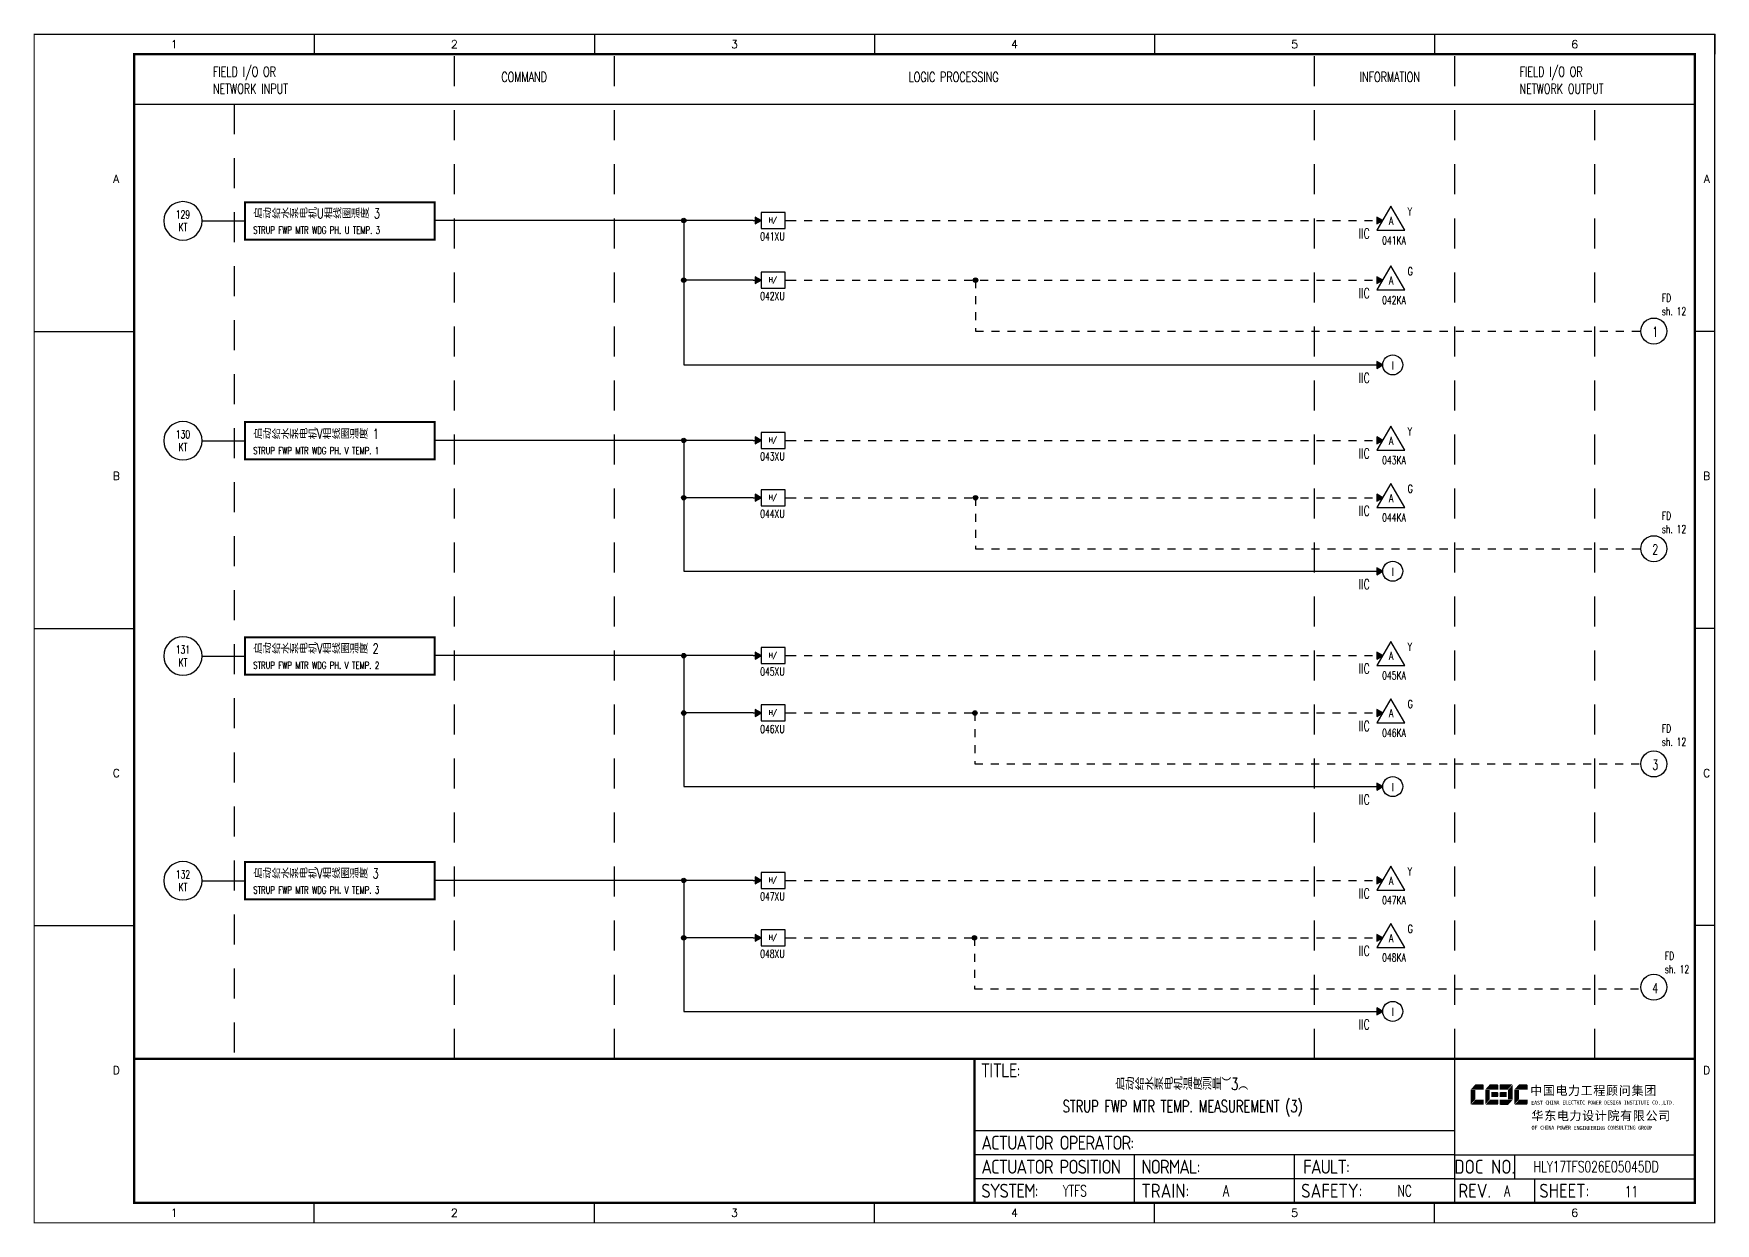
# Model space of a CAD drawing. Header units: millimetres. Extents: x 14388 to 19722, y -3447 to -1598.
# Drawn here: x 16963 to 17383.3, y -3043 to -2745.7 of the extents above; entities that cross this region are included whole.
import ezdxf
from ezdxf.enums import TextEntityAlignment as Align

# ---------------------------------------------------------------- set-up
doc = ezdxf.new("R2010")
doc.units = ezdxf.units.MM
for name, pattern in [('D2', [6, 2, -2, 2]), ('DASHED', [0.75, 0.5, -0.25]), ('JIS_02_0.7', [1.35, 0.75, -0.6])]:
    doc.linetypes.add(name, pattern=pattern)
for name, color, linetype in [('BLOCK', 7, 'Continuous'), ('BORDER', 1, 'Continuous'), ('INSTRUMENT', 4, 'Continuous'), ('MLINE', 6, 'Continuous'), ('TITLE', 1, 'Continuous'), ('TK', 7, 'Continuous'), ('图框_外框线', 7, 'Continuous'), ('图框_标题栏文字', 6, 'Continuous')]:
    doc.layers.add(name, color=color, linetype=linetype)
doc.styles.add('DANIEL', font='COMPLEX', dxfattribs={"width": 0.7, "bigfont": 'GVFS'})
doc.styles.add('ecepdi', font='simhei.ttf', dxfattribs={"width": 0.9})
doc.styles.get("Standard").update_dxf_attribs({"font": 'romans.shx', "width": 0.7, "bigfont": '@0hztxta.shx'})
doc.styles.add('工程字', font='gbenor.shx', dxfattribs={"bigfont": 'gbcbig.shx'})

# ---------------------------------------------------------------- blocks, each defined once
blk = doc.blocks.new('INS00')
at = {"layer": 'INSTRUMENT', "color": 0}
blk.add_lwpolyline([(6, 0, 1), (-6, 0, 1)], format="xyb", close=True, dxfattribs=at)
at = {"layer": 'INSTRUMENT', "flags": 1}
for tag, p in [('INSNAM', (0, 9)), ('INSDGN', (0, -9)), ('INSSUP', (0, -15)), ('INSTYP', (0, -12)), ('INSMAN', (0, -18)), ('INSREM', (0, -21))]:
    blk.add_attdef(tag, text='', height=3, dxfattribs=at).set_placement(p, align=Align.TOP_CENTER)
at = {"layer": 'INSTRUMENT', "width": 0.7}
for tag, p in [('INSHH', (6, 3.5)), ('INSL', (6, -3)), ('INSLL', (6, -6))]:
    blk.add_attdef(tag, p, '', height=2.5, dxfattribs=at)
for tag, p in [('INSIDE', (0, 2)), ('INSSYS', (0, -2))]:
    blk.add_attdef(tag, text='', height=2.5, dxfattribs=at).set_placement(p, align=Align.MIDDLE)
at = {"layer": 'INSTRUMENT', "linetype": 'DASHED', "width": 0.7}
blk.add_attdef('INSH', (6, 0.5), '', height=2.5, dxfattribs=at)
blk = doc.blocks.new('大于')
at = {"layer": 'BORDER'}
blk.add_hatch(color=256, dxfattribs=at).paths.add_polyline_path([(2178.99, 3748.47), (2177.49, 3749.34), (2177.49, 3747.6)])
for p, q in [((2176.99, 3748.47), (2178.99, 3748.47)), ((2184.99, 3748.47), (2186.99, 3748.47))]:
    blk.add_line(p, q, dxfattribs=at)
for points in [[(2178.99, 3748.47), (2177.49, 3749.34), (2177.49, 3747.6)], [(2184.99, 3750.47), (2178.99, 3750.47), (2178.99, 3746.47), (2184.99, 3746.47)]]:
    blk.add_lwpolyline(points, close=True, dxfattribs=at)
at = {"layer": 'BORDER', "style": 'DANIEL', "width": 0.8}
blk.add_text('H/', height=1.2, dxfattribs=at).set_placement((2181.94, 3748.51), align=Align.MIDDLE)
blk = doc.blocks.new('A$C1E0003F3')
h = blk.add_hatch(color=152)
edge = h.paths.add_edge_path()
edge.add_ellipse((5.15, 4.41), major_axis=(0, 0.211), ratio=0.769231, start_angle=-90, end_angle=0)
edge.add_line((5.15, 4.62), (3.22, 4.62))
edge.add_line((3.22, 4.62), (2.09, 3.35))
edge.add_line((2.09, 3.35), (5.32, 3.35))
edge.add_line((5.32, 3.35), (5.32, 4.41))
h.paths.add_polyline_path([(3.22, 3.23), (2.09, 3.23), (2.09, -0.36), (3.22, 0.91)])
edge = h.paths.add_edge_path()
edge.add_line((5.32, 0.81), (3.27, 0.81))
edge.add_line((3.27, 0.81), (2.13, -0.46))
edge.add_line((2.13, -0.46), (5.15, -0.46))
edge.add_ellipse((5.15, -0.25), major_axis=(0, 0.211), ratio=0.769231, start_angle=180, end_angle=270)
edge.add_line((5.32, -0.25), (5.32, 0.81))
h = blk.add_hatch(color=152)
edge = h.paths.add_edge_path()
edge.add_ellipse((8.78, 4.41), major_axis=(0, 0.211), ratio=0.769231, start_angle=-90, end_angle=0)
edge.add_line((8.78, 4.62), (6.84, 4.62))
edge.add_line((6.84, 4.62), (5.71, 3.35))
edge.add_line((5.71, 3.35), (8.94, 3.35))
edge.add_line((8.94, 3.35), (8.94, 4.41))
h.paths.add_polyline_path([(6.84, 3.23), (5.71, 3.23), (5.71, -0.36), (6.84, 0.91)])
edge = h.paths.add_edge_path()
edge.add_ellipse((8.78, 2.49), major_axis=(0, 0.211), ratio=0.769231, start_angle=-90, end_angle=0)
edge.add_line((8.78, 2.7), (7.22, 2.7))
edge.add_line((7.22, 2.7), (7.22, 1.44))
edge.add_line((7.22, 1.44), (8.78, 1.44))
edge.add_ellipse((8.78, 1.65), major_axis=(0, 0.211), ratio=0.769231, start_angle=180, end_angle=270)
edge.add_line((8.94, 1.65), (8.94, 2.49))
edge = h.paths.add_edge_path()
edge.add_line((8.94, 0.81), (6.89, 0.81))
edge.add_line((6.89, 0.81), (5.75, -0.46))
edge.add_line((5.75, -0.46), (8.78, -0.46))
edge.add_ellipse((8.78, -0.25), major_axis=(0, 0.211), ratio=0.769231, start_angle=180, end_angle=270)
edge.add_line((8.94, -0.25), (8.94, 0.81))
h = blk.add_hatch(color=1)
edge = h.paths.add_edge_path()
edge.add_line((12.48, 4.62), (9.46, 4.62))
edge.add_ellipse((9.46, 4.41), major_axis=(0, 0.211), ratio=0.769231, start_angle=0, end_angle=90)
edge.add_line((9.3, 4.41), (9.3, 3.35))
edge.add_line((9.3, 3.35), (11.35, 3.35))
edge.add_line((11.35, 3.35), (12.48, 4.62))
h.paths.add_polyline_path([(12.57, 4.56), (11.38, 3.23), (11.38, 0.93), (12.57, 0.93)])
edge = h.paths.add_edge_path()
edge.add_line((11.03, 2.7), (9.46, 2.7))
edge.add_ellipse((9.46, 2.49), major_axis=(0, 0.211), ratio=0.769231, start_angle=0, end_angle=90)
edge.add_line((9.3, 2.49), (9.3, 1.65))
edge.add_ellipse((9.46, 1.65), major_axis=(0, 0.211), ratio=0.769231, start_angle=90, end_angle=180)
edge.add_line((9.46, 1.44), (11.03, 1.44))
edge.add_line((11.03, 1.44), (11.03, 2.7))
h = blk.add_hatch(color=152)
edge = h.paths.add_edge_path()
edge.add_ellipse((16.11, 4.41), major_axis=(0, 0.211), ratio=0.769231, start_angle=-90, end_angle=0)
edge.add_line((16.11, 4.62), (14.14, 4.62))
edge.add_line((14.14, 4.62), (13, 3.35))
edge.add_line((13, 3.35), (16.27, 3.35))
edge.add_line((16.27, 3.35), (16.27, 4.41))
h.paths.add_polyline_path([(14.14, 3.23), (13, 3.23), (13, -0.36), (14.14, 0.91)])
edge = h.paths.add_edge_path()
edge.add_line((16.27, 0.81), (14.18, 0.81))
edge.add_line((14.18, 0.81), (13.04, -0.46))
edge.add_line((13.04, -0.46), (16.03, -0.46))
edge.add_ellipse((16.03, -0.15), major_axis=(0, 0.316), ratio=0.769231, start_angle=180, end_angle=270)
edge.add_line((16.27, -0.15), (16.27, 0.81))
h = blk.add_hatch(color=1)
edge = h.paths.add_edge_path()
edge.add_line((12.58, 0.79), (9.3, 0.79))
edge.add_line((9.3, 0.79), (9.3, -0.27))
edge.add_ellipse((9.46, -0.27), major_axis=(0, 0.211), ratio=0.769231, start_angle=90, end_angle=180)
edge.add_line((9.46, -0.48), (11.43, -0.48))
edge.add_line((11.43, -0.48), (12.58, 0.79))
at = {"layer": 'TITLE', "color": 7, "style": 'ecepdi'}
for s, p in [('中', (16.92, 1.94)), ('国', (20.09, 2)), ('电', (23.25, 1.99)), ('力', (26.39, 1.96)), ('程', (32.71, 1.98)), ('顾', (35.9, 1.98)), ('问', (39.09, 1.94)), ('集', (42.26, 1.98)), ('团', (45.42, 2.01)), ('工', (29.53, 1.95)), ('华', (17.24, -4.31)), ('东', (20.45, -4.29)), ('电', (23.62, -4.35)), ('力', (26.75, -4.32)), ('设', (29.92, -4.3)), ('计', (33.05, -4.31)), ('院', (36.26, -4.29)), ('有', (39.41, -4.29)), ('限', (42.57, -4.32)), ('公', (45.78, -4.38)), ('司', (48.91, -4.35))]:
    blk.add_text(s, height=2.2, dxfattribs=at).set_placement(p)
at = {"layer": 'TITLE', "color": 7, "style": 'ecepdi', "width": 0.975}
for s, p in [('E', (17.58, 0.02)), ('A', (18.29, 0.03)), ('S', (19, 0.03)), ('T', (19.7, 0.03)), ('C', (21.1, 0.09)), ('H', (21.77, 0.09)), ('I', (22.46, 0.09)), ('N', (23.17, 0.1)), ('A', (23.86, 0.1)), ('E', (25.35, 0.09)), ('L', (26.05, 0.11)), ('E', (26.76, 0.1)), ('C', (27.46, 0.12)), ('T', (28.18, 0.11)), ('R', (28.87, 0.1)), ('I', (29.57, 0.11)), ('C', (30.28, 0.1)), ('P', (31.64, 0.09)), ('O', (32.32, 0.08)), ('W', (33.03, 0.08)), ('E', (33.72, 0.08)), ('R', (34.42, 0.09)), ('D', (35.81, 0.1)), ('E', (36.52, 0.1)), ('S', (37.2, 0.1)), ('I', (37.91, 0.09)), ('G', (38.68, 0.11)), ('N', (39.38, 0.09)), ('I', (40.72, 0.07)), ('N', (41.43, 0.08)), ('S', (42.14, 0.08)), ('T', (42.83, 0.08)), ('I', (43.52, 0.09)), ('T', (44.22, 0.07)), ('U', (44.93, 0.07)), ('T', (45.63, 0.08)), ('E', (46.34, 0.09)), ('C', (47.76, 0.11)), ('O', (48.48, 0.1)), ('L', (50.56, 0.1)), ('T', (51.27, 0.1)), ('D', (51.96, 0.1)), ('.', (49.23, 0.1)), (',', (49.87, 0.1)), ('.', (52.72, 0.11)), ('O', (17.67, -6.18)), ('OF', (18.01, -6.2)), ('F', (18.37, -6.2)), ('C', (19.8, -6.19)), ('H', (20.47, -6.19)), ('I', (21.15, -6.19)), ('N', (21.87, -6.18)), ('A', (22.56, -6.18)), ('P', (23.98, -6.2)), ('O', (24.66, -6.21)), ('W', (25.36, -6.21)), ('E', (26.06, -6.21)), ('R', (26.75, -6.2)), ('E', (28.19, -6.24)), ('N', (28.91, -6.27)), ('G', (29.62, -6.26)), ('I', (30.32, -6.27)), ('N', (31.02, -6.27)), ('E', (31.7, -6.28)), ('E', (32.41, -6.27)), ('R', (33.1, -6.24)), ('I', (33.81, -6.24)), ('N', (34.51, -6.26)), ('G', (35.2, -6.24)), ('C', (36.61, -6.19)), ('O', (37.3, -6.21)), ('N', (38, -6.2)), ('S', (38.71, -6.21)), ('U', (39.41, -6.18)), ('L', (40.11, -6.18)), ('T', (40.81, -6.19)), ('I', (41.51, -6.21)), ('N', (42.2, -6.21)), ('G', (42.91, -6.17)), ('G', (44.29, -6.2)), ('R', (45, -6.21)), ('O', (45.69, -6.22)), ('U', (46.39, -6.2)), ('P', (47.1, -6.23))]:
    blk.add_text(s, height=1, dxfattribs=at).set_placement(p, align=Align.MIDDLE_CENTER)
blk = doc.blocks.new('A$C57484896')
for p, q in [((70, 297), (70, 292)), ((140, 297), (140, 292)), ((210, 297), (210, 292)), ((280, 297), (280, 292)), ((350, 297), (350, 292)), ((420, 297), (420, 292)), ((0, 222.75), (25, 222.75)), ((420, 222.75), (415, 222.75)), ((0, 148.5), (25, 148.5)), ((420, 148.5), (415, 148.5)), ((0, 74.25), (25, 74.25)), ((420, 74.25), (415, 74.25)), ((70, 0), (70, 5)), ((140, 0), (140, 5)), ((210, 0), (210, 5)), ((280, 0), (280, 5)), ((350, 0), (350, 5))]:
    blk.add_line(p, q)
at = {"layer": 'MLINE', "linetype": 'JIS_02_0.7', "ltscale": 10}
for p, q in [((105, 41), (105, 292)), ((145, 41), (145, 292)), ((320, 41), (320, 292)), ((355, 41), (355, 292)), ((50, 279.56), (50, 41)), ((390, 41), (390, 279.56))]:
    blk.add_line(p, q, dxfattribs=at)
at = {"layer": 'MLINE'}
blk.add_line((25, 279.56), (415, 279.56), dxfattribs=at)
at = {"layer": '图框_外框线'}
for p, q in [((355, 5), (355, 41)), ((355, 23), (235, 23)), ((355, 17), (235, 17)), ((275, 11), (275, 17)), ((315, 11), (315, 17)), ((355, 17), (415, 17)), ((370, 11), (370, 17)), ((355, 11), (235, 11)), ((355, 11), (235, 11)), ((275, 5), (275, 11)), ((315, 5), (315, 11)), ((355, 11), (415, 11)), ((375, 5), (375, 11))]:
    blk.add_line(p, q, dxfattribs=at)
for points, const_width in [([(0, 0), (420, 0), (420, 297), (0, 297)], 0.3), ([(25, 5), (415, 5), (415, 292), (25, 292)], 0.6)]:
    blk.add_lwpolyline(points, close=True, dxfattribs=dict(at, const_width=const_width))
at = {"layer": '图框_外框线', "const_width": 0.6}
blk.add_lwpolyline([(235, 41), (25, 41)], dxfattribs=at)
at = {"layer": '图框_外框线'}
blk.add_lwpolyline([(415, 41, 0.6, 0.6, 0), (235, 41, 0.6, 0.6, 0), (235, 5, 0, 0, 0)], format="xyseb", dxfattribs=at)
blk.add_blockref('A$C1E0003F3', (356.94, 29.95))
at = {"layer": 'MLINE', "char_height": 2.5, "width": 31.8959, "attachment_point": 1}
for s, insert in [('FIELD I/O OR', (44.67, 288.89)), ('COMMAND', (116.74, 287.58)), ('LOGIC PROCESSING', (218.52, 287.58)), ('INFORMATION', (331.25, 287.58)), ('FIELD I/O OR', (371.22, 288.89)), ('NETWORK INPUT', (44.67, 284.64)), ('NETWORK OUTPUT', (371.22, 284.64))]:
    blk.add_mtext(s, dxfattribs=dict(at, insert=insert))
at = {"layer": 'TK', "color": 3}
for s, p in [('1', (35, 294.5)), ('2', (105, 294.5)), ('3', (175, 294.5)), ('4', (245, 294.5)), ('5', (315, 294.5)), ('6', (385, 294.5)), ('1', (35, 2.5)), ('2', (105, 2.5)), ('3', (175, 2.5)), ('4', (245, 2.5)), ('5', (315, 2.5)), ('6', (385, 2.5))]:
    blk.add_text(s, height=2, dxfattribs=at).set_placement(p, align=Align.MIDDLE)
for s, p in [('A', (20.5, 259.88)), ('A', (418, 259.88)), ('B', (20.5, 185.62)), ('B', (418, 185.62)), ('C', (20.5, 111.38)), ('C', (418, 111.38)), ('D', (20.5, 37.12)), ('D', (418, 37.12))]:
    blk.add_text(s, height=2, dxfattribs=at).set_placement(p, align=Align.CENTER)
at = {"layer": '图框_标题栏文字', "char_height": 3.5, "style": '工程字'}
for s, insert, width, attachment_point in [('{\\T0.9; TITLE:}', (234.86, 38.09), 14.2249, 4), ('{\\T0.9; ACTUATOR OPERATOR:}', (235, 20), 40, 4), ('{\\T0.9; ACTUATOR POSITION}', (235, 14), 45, 4), ('{\\T0.9; NORMAL:}', (275, 14), 18.2557, 4), ('{\\T0.9; FAULT:}', (315.44, 14), 15, 4), ('DOC NO.', (362.5, 14), 15, 5), ('{\\T0.9; SYSTEM:}', (235, 8), 17.9526, 4), ('{\\T0.9; }TRAIN: ', (275, 8), 17.6638, 4), ('SAFETY:', (324.3, 8), 22.3993, 5), ('REV.', (360, 8), 10, 5), ('SHEET:', (382.42, 8), 20, 5)]:
    blk.add_mtext(s, dxfattribs=dict(at, insert=insert, width=width, attachment_point=attachment_point))

msp = doc.modelspace()

# ---------------------------------------------------------------- hatches: boundary and pattern name
h = msp.add_hatch(color=256)
edge = h.paths.add_edge_path()
edge.add_arc((17125.52, -2792.36), 0.55, 0, 360)
for points in [[(17300.21, -2792.36), (17298.71, -2791.49), (17298.71, -2793.23)], [(17300.21, -2807.27), (17298.71, -2806.41), (17298.71, -2808.14)], [(17300.21, -2828.45), (17298.71, -2827.58), (17298.71, -2829.31)], [(17300.21, -2847.31), (17298.71, -2846.44), (17298.71, -2848.18)], [(17300.21, -2861.64), (17298.71, -2860.78), (17298.71, -2862.51)], [(17300.21, -2880.02), (17298.71, -2879.16), (17298.71, -2880.89)], [(17300.21, -2901.1), (17298.71, -2900.23), (17298.71, -2901.97)], [(17300.21, -2915.43), (17298.71, -2914.57), (17298.71, -2916.3)], [(17300.21, -2933.82), (17298.71, -2932.95), (17298.71, -2934.68)], [(17300.21, -2957.27), (17298.71, -2956.41), (17298.71, -2958.14)], [(17300.21, -2971.61), (17298.71, -2970.74), (17298.71, -2972.47)], [(17300.21, -2989.99), (17298.71, -2989.12), (17298.71, -2990.85)]]:
    msp.add_hatch(color=256).paths.add_polyline_path(points)
h = msp.add_hatch(color=256)
edge = h.paths.add_edge_path()
edge.add_arc((17125.52, -2807.27), 0.55, 0, 360)
h = msp.add_hatch(color=256)
edge = h.paths.add_edge_path()
edge.add_arc((17198.44, -2807.27), 0.55, 0, 360)
h = msp.add_hatch(color=256)
edge = h.paths.add_edge_path()
edge.add_arc((17125.52, -2847.31), 0.55, 0, 360)
h = msp.add_hatch(color=256)
edge = h.paths.add_edge_path()
edge.add_arc((17125.52, -2861.64), 0.55, 0, 360)
h = msp.add_hatch(color=256)
edge = h.paths.add_edge_path()
edge.add_arc((17198.44, -2861.64), 0.55, 0, 360)
h = msp.add_hatch(color=256)
edge = h.paths.add_edge_path()
edge.add_arc((17125.52, -2901.1), 0.55, 0, 360)
h = msp.add_hatch(color=256)
edge = h.paths.add_edge_path()
edge.add_arc((17125.52, -2915.43), 0.55, 0, 360)
h = msp.add_hatch(color=256)
edge = h.paths.add_edge_path()
edge.add_arc((17198.3, -2915.43), 0.55, 0, 360)
h = msp.add_hatch(color=256)
edge = h.paths.add_edge_path()
edge.add_arc((17125.52, -2957.27), 0.55, 0, 360)
h = msp.add_hatch(color=256)
edge = h.paths.add_edge_path()
edge.add_arc((17125.52, -2971.61), 0.55, 0, 360)
h = msp.add_hatch(color=256)
edge = h.paths.add_edge_path()
edge.add_arc((17198.16, -2971.61), 0.55, 0, 360)

# ---------------------------------------------------------------- linework, layer by layer
for p, q in [((17063.27, -2797.12), (17063.27, -2787.78)), ((17005.16, -2792.45), (17015.86, -2792.45)), ((17142.83, -2792.36), (17063.27, -2792.36)), ((17125.52, -2792.36), (17125.52, -2828.45)), ((17063.27, -2797.12), (17015.86, -2797.12)), ((17142.83, -2807.27), (17125.52, -2807.27)), ((17125.52, -2828.45), (17300.21, -2828.45)), ((17063.27, -2852.07), (17063.27, -2842.73)), ((17005.16, -2847.4), (17015.86, -2847.4)), ((17142.83, -2847.31), (17063.27, -2847.31)), ((17125.52, -2847.31), (17125.52, -2880.02)), ((17063.27, -2852.07), (17015.86, -2852.07)), ((17142.83, -2861.64), (17125.52, -2861.64)), ((17125.52, -2880.02), (17300.21, -2880.02)), ((17063.27, -2905.86), (17063.27, -2896.52)), ((17005.16, -2901.19), (17015.86, -2901.19)), ((17142.83, -2901.1), (17063.27, -2901.1)), ((17125.52, -2901.1), (17125.52, -2933.82)), ((17063.27, -2905.86), (17015.86, -2905.86)), ((17142.83, -2915.43), (17125.52, -2915.43)), ((17125.52, -2933.82), (17300.21, -2933.82)), ((17063.27, -2962.03), (17063.27, -2952.69)), ((17005.16, -2957.36), (17015.86, -2957.36)), ((17142.83, -2957.27), (17063.27, -2957.27)), ((17125.52, -2957.27), (17125.52, -2989.99)), ((17063.27, -2962.03), (17015.86, -2962.03)), ((17142.83, -2971.61), (17125.52, -2971.61)), ((17125.52, -2989.99), (17300.21, -2989.99))]:
    msp.add_line(p, q)
at = {"linetype": 'D2'}
for p, q in [((17151.63, -2792.36), (17300.21, -2792.36)), ((17151.63, -2807.27), (17300.21, -2807.27)), ((17198.44, -2807.27), (17198.44, -2819.99)), ((17198.44, -2819.99), (17364.71, -2819.99)), ((17151.63, -2847.31), (17300.21, -2847.31)), ((17151.63, -2861.64), (17300.21, -2861.64)), ((17198.44, -2861.64), (17198.44, -2874.37)), ((17198.44, -2874.37), (17364.71, -2874.37)), ((17151.63, -2901.1), (17300.21, -2901.1)), ((17151.63, -2915.43), (17300.21, -2915.43)), ((17198.3, -2915.43), (17198.3, -2928.16)), ((17198.3, -2928.16), (17364.57, -2928.16)), ((17151.63, -2957.27), (17300.21, -2957.27)), ((17151.63, -2971.61), (17300.21, -2971.61)), ((17198.16, -2971.61), (17198.16, -2984.33)), ((17198.16, -2984.33), (17364.43, -2984.33))]:
    msp.add_line(p, q, dxfattribs=at)
at = {"const_width": 0.5}
for points in [[(17015.86, -2787.78), (17063.27, -2787.78), (17063.27, -2797.12), (17015.86, -2797.12), (17015.86, -2787.78)], [(17015.86, -2842.73), (17063.27, -2842.73), (17063.27, -2852.07), (17015.86, -2852.07), (17015.86, -2842.73)], [(17015.86, -2896.52), (17063.27, -2896.52), (17063.27, -2905.86), (17015.86, -2905.86), (17015.86, -2896.52)], [(17015.86, -2952.69), (17063.27, -2952.69), (17063.27, -2962.03), (17015.86, -2962.03), (17015.86, -2952.69)]]:
    msp.add_lwpolyline(points, dxfattribs=at)
at = {"color": 1}
for points in [[(17305.7, -2794.81), (17302.23, -2788.81), (17298.77, -2794.81)], [(17305.7, -2809.72), (17302.23, -2803.72), (17298.77, -2809.72)], [(17305.7, -2849.76), (17302.23, -2843.76), (17298.77, -2849.76)], [(17305.7, -2864.09), (17302.23, -2858.09), (17298.77, -2864.09)], [(17305.7, -2903.55), (17302.23, -2897.55), (17298.77, -2903.55)], [(17305.7, -2917.88), (17302.23, -2911.88), (17298.77, -2917.88)], [(17305.7, -2959.72), (17302.23, -2953.72), (17298.77, -2959.72)], [(17305.7, -2974.06), (17302.23, -2968.06), (17298.77, -2974.06)]]:
    msp.add_lwpolyline(points, close=True, dxfattribs=at)
for points in [[(17300.21, -2792.36), (17298.71, -2791.49), (17298.71, -2793.23)], [(17300.21, -2807.27), (17298.71, -2806.41), (17298.71, -2808.14)], [(17300.21, -2828.45), (17298.71, -2827.58), (17298.71, -2829.31)], [(17300.21, -2847.31), (17298.71, -2846.44), (17298.71, -2848.18)], [(17300.21, -2861.64), (17298.71, -2860.78), (17298.71, -2862.51)], [(17300.21, -2880.02), (17298.71, -2879.16), (17298.71, -2880.89)], [(17300.21, -2901.1), (17298.71, -2900.23), (17298.71, -2901.97)], [(17300.21, -2915.43), (17298.71, -2914.57), (17298.71, -2916.3)], [(17300.21, -2933.82), (17298.71, -2932.95), (17298.71, -2934.68)], [(17300.21, -2957.27), (17298.71, -2956.41), (17298.71, -2958.14)], [(17300.21, -2971.61), (17298.71, -2970.74), (17298.71, -2972.47)], [(17300.21, -2989.99), (17298.71, -2989.12), (17298.71, -2990.85)]]:
    msp.add_lwpolyline(points, close=True)
for centre, radius in [((17125.52, -2792.36), 0.55), ((17125.52, -2807.27), 0.55), ((17198.44, -2807.27), 0.55), ((17367.96, -2819.99), 3.25), ((17302.71, -2828.45), 2.5), ((17125.52, -2847.31), 0.55), ((17125.52, -2861.64), 0.55), ((17198.44, -2861.64), 0.55), ((17367.96, -2874.37), 3.25), ((17302.71, -2880.02), 2.5), ((17125.52, -2901.1), 0.55), ((17125.52, -2915.43), 0.55), ((17198.3, -2915.43), 0.55), ((17367.96, -2928.16), 3.25), ((17302.71, -2933.83), 2.5), ((17125.52, -2957.27), 0.55), ((17125.52, -2971.61), 0.55), ((17198.16, -2971.61), 0.55), ((17367.96, -2983.96), 3.25), ((17302.71, -2990), 2.5)]:
    msp.add_circle(centre, radius)

# ---------------------------------------------------------------- block references
for name, p in [('A$C57484896', (16963.19, -3042.82)), ('大于', (14965.84, -6540.83)), ('大于', (14965.84, -6555.74)), ('大于', (14965.84, -6595.78)), ('大于', (14965.84, -6610.11)), ('大于', (14965.84, -6649.57)), ('大于', (14965.84, -6663.9)), ('大于', (14965.84, -6705.74)), ('大于', (14965.84, -6720.08))]:
    msp.add_blockref(name, p)
at = {"layer": 'MLINE', "xscale": 0.7999999999992724, "yscale": 0.7999999999992724, "zscale": 0.8}
for p, values in [((17000.36, -2792.45), {'INSIDE': '129', 'INSSYS': 'KT'}), ((17000.36, -2847.4), {'INSIDE': '130', 'INSSYS': 'KT'}), ((17000.36, -2901.19), {'INSIDE': '131', 'INSSYS': 'KT'}), ((17000.36, -2957.36), {'INSIDE': '132', 'INSSYS': 'KT'})]:
    msp.add_blockref('INS00', p, dxfattribs=at).add_auto_attribs(values)

# ---------------------------------------------------------------- texts
at = {"color": 1, "width": 0.7}
for p in [(17302.32, -2793.44), (17302.32, -2808.35), (17302.32, -2848.39), (17302.32, -2862.72), (17302.32, -2902.18), (17302.32, -2916.51), (17302.32, -2958.35), (17302.32, -2972.68)]:
    msp.add_text('A', height=2, dxfattribs=at).set_placement(p, align=Align.CENTER)
at = {"width": 0.7}
for p in [(17302.75, -2829.57), (17302.75, -2881.15), (17302.75, -2934.95), (17302.75, -2991.13)]:
    msp.add_text('I', height=2, dxfattribs=at).set_placement(p, align=Align.CENTER)
at = {"attachment_point": 1}
for s, insert, char_height, width in [('启动给水泵电机U相线圈温度 3', (17017.94, -2789.34), 2.5, 73.0067), ('Y', (17306.45, -2789.12), 2, 73.0067), ('STRUP FWP MTR WDG PH. U TEMP. 3', (17017.94, -2793.86), 1.8, 73.0067), ('IIC', (17294.21, -2794.36), 2.5, 4.5039), ('041KA', (17300.06, -2796.32), 2, 73.0067), ('G', (17306.45, -2804.03), 2, 73.0067), ('IIC', (17294.21, -2809.27), 2.5, 4.5039), ('042KA', (17300.06, -2811.23), 2, 73.0067), ('1', (17367.56, -2818.95), 2.5, 73.0067), ('IIC', (17294.21, -2830.45), 2.5, 4.5039), ('启动给水泵电机V相线圈温度 1', (17017.94, -2844.46), 2.5, 73.0067), ('Y', (17306.45, -2844.07), 2, 73.0067), ('STRUP FWP MTR WDG PH. V TEMP. 1', (17017.94, -2848.98), 1.8, 73.0067), ('IIC', (17294.21, -2849.31), 2.5, 4.5039), ('043KA', (17300.06, -2851.27), 2, 73.0067), ('G', (17306.45, -2858.4), 2, 73.0067), ('IIC', (17294.21, -2863.64), 2.5, 4.5039), ('044KA', (17300.06, -2865.61), 2, 73.0067), ('2', (17367.56, -2873.32), 2.5, 73.0067), ('IIC', (17294.21, -2882.02), 2.5, 4.5039), ('启动给水泵电机V相线圈温度 2', (17017.94, -2898.09), 2.5, 73.0067), ('Y', (17306.45, -2897.86), 2, 73.0067), ('STRUP FWP MTR WDG PH. V TEMP. 2', (17017.94, -2902.61), 1.8, 73.0067), ('IIC', (17294.21, -2903.1), 2.5, 4.5039), ('045KA', (17300.06, -2905.06), 2, 73.0067), ('G', (17306.45, -2912.19), 2, 73.0067), ('IIC', (17294.21, -2917.43), 2.5, 4.5039), ('046KA', (17300.06, -2919.4), 2, 73.0067), ('3', (17367.56, -2927.11), 2.5, 73.0067), ('IIC', (17294.21, -2935.83), 2.5, 4.5039), ('启动给水泵电机V相线圈温度 3', (17017.94, -2954.26), 2.5, 73.0067), ('Y', (17306.45, -2954.03), 2, 73.0067), ('STRUP FWP MTR WDG PH. V TEMP. 3', (17017.94, -2958.78), 1.8, 73.0067), ('IIC', (17294.21, -2959.27), 2.5, 4.5039), ('047KA', (17300.06, -2961.24), 2, 73.0067), ('G', (17306.45, -2968.36), 2, 73.0067), ('IIC', (17294.21, -2973.61), 2.5, 4.5039), ('048KA', (17300.06, -2975.57), 2, 73.0067), ('4', (17367.56, -2982.92), 2.5, 73.0067), ('IIC', (17294.21, -2992), 2.5, 4.5039), ('启动给水泵电机温度测量（3）', (17233.36, -3006.63), 3, 57.1272), ('STRUP FWP MTR TEMP. MEASUREMENT (3)', (17220.22, -3012.22), 3, 84.237), ('YTFS', (17220.23, -3033.43), 2.8, 8.5983), ('A', (17260.29, -3033.43), 2.8, 8.5983), ('NC', (17303.87, -3033.43), 2.8, 8.5983), ('A', (17330.57, -3033.49), 2.8, 8.5983)]:
    msp.add_mtext(s, dxfattribs=dict(at, insert=insert, char_height=char_height, width=width))
at = {"color": 1, "char_height": 2, "width": 73.0067, "attachment_point": 1}
for insert in [(17369.94, -2810.71), (17369.94, -2865.13), (17369.94, -2918.3), (17370.69, -2975.14)]:
    msp.add_mtext('FD\\Psh. 12', dxfattribs=dict(at, insert=insert))
at = {"width": 0.7}
for tag, p, s in [('HLY17TFS026E05045DD', (17337.93, -3030.19), ''), ('11', (17360.69, -3036.43), '1')]:
    msp.add_attdef(tag, p, s, height=2.8, dxfattribs=at)
at = {"layer": 'BLOCK', "width": 0.7}
for s, p in [('041XU', (17147.68, -2796.35)), ('042XU', (17147.68, -2811.26)), ('043XU', (17147.68, -2851.3)), ('044XU', (17147.68, -2865.64)), ('045XU', (17147.68, -2905.09)), ('046XU', (17147.68, -2919.43)), ('047XU', (17147.68, -2961.27)), ('048XU', (17147.68, -2975.6))]:
    msp.add_text(s, height=2, dxfattribs=at).set_placement(p, align=Align.MIDDLE)

doc.saveas('drawing.dxf')
